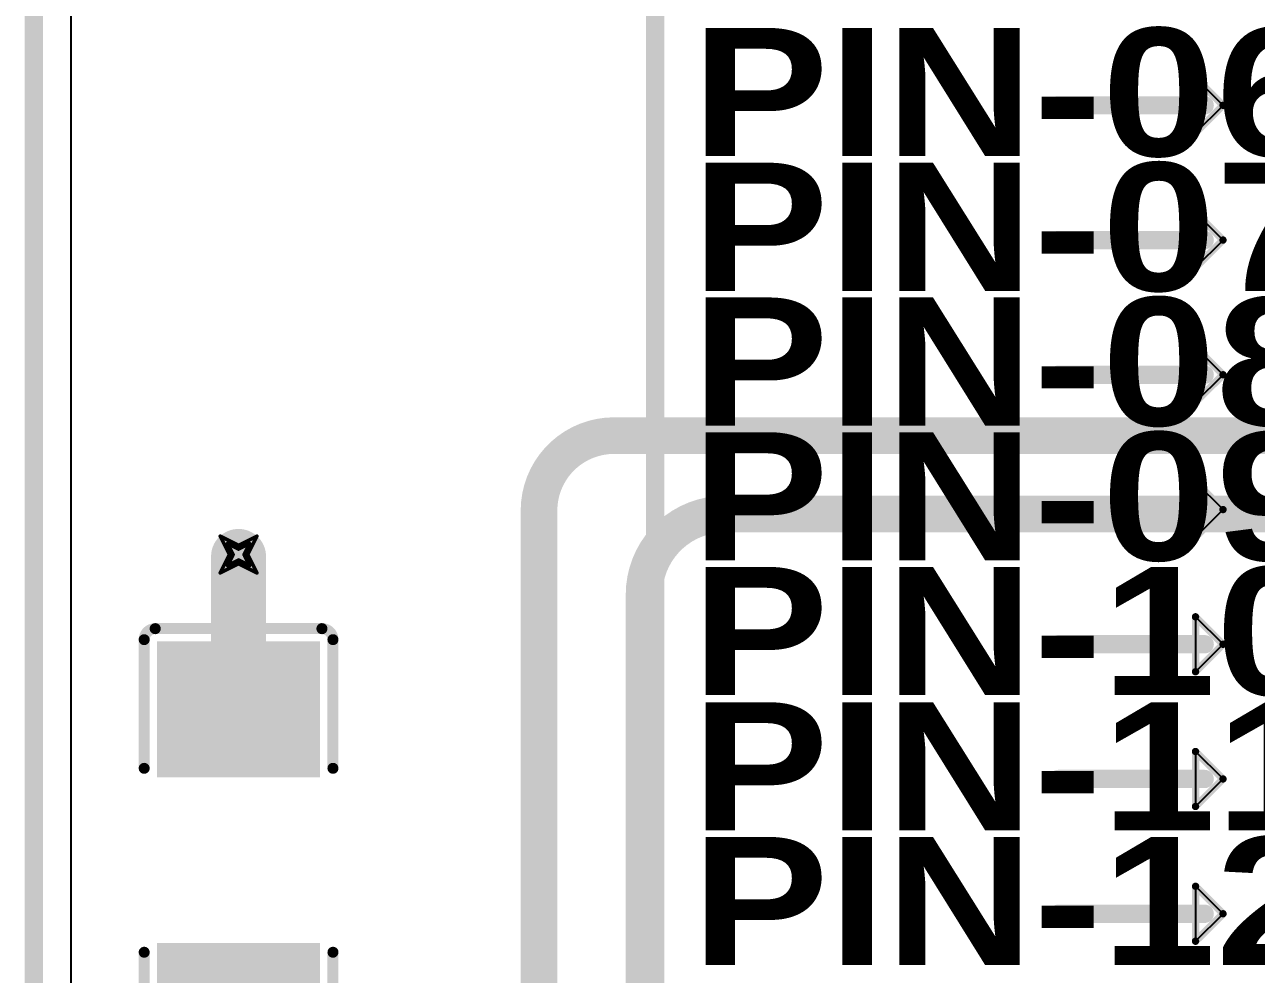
# Model space of a CAD drawing. Header units: inches. Extents: x -2 to 5376, y -4 to 5426.
# Drawn here: x -1.7 to 15.38, y 72.59 to 85.76 of the extents above; entities that cross this region are included whole.
import ezdxf

# ---------------------------------------------------------------- set-up
doc = ezdxf.new("R2010")
doc.units = ezdxf.units.IN
for name, color, linetype in [('Board Outline', 216, 'Continuous'), ('Bottom Layer', 5, 'Continuous'), ('Drill Drawing', 1, 'Continuous'), ('Layer 1', 16, 'Continuous'), ('Layer 2', 76, 'Continuous'), ('Top Layer', 1, 'Continuous'), ('Top Overlay', 2, 'Continuous'), ('Top Paste', 8, 'Continuous'), ('Top Solder', 216, 'Continuous'), ('Via Holes', 16, 'Continuous')]:
    doc.layers.add(name, color=color, linetype=linetype)
doc.styles.add('Arial Black_Bold', font='', dxfattribs={"height": 0.2})
doc.styles.get('Arial Black_Bold').set_extended_font_data('Arial Black', bold=True)

# ---------------------------------------------------------------- blocks, each defined once
blk = doc.blocks.new('C___1808_95')
at = {"layer": 'Top Layer'}
for points in [[(-2.985, 1.08), (-1.2, 1.08), (-1.2, -1.08), (-2.985, -1.08)], [(1.2, 1.08), (2.985, 1.08), (2.985, -1.08), (1.2, -1.08)]]:
    blk.add_hatch(color=1, dxfattribs=at).paths.add_polyline_path(points)
at = {"layer": 'Top Paste'}
for points in [[(-2.985, 1.08), (-1.2, 1.08), (-1.2, -1.08), (-2.985, -1.08)], [(1.2, 1.08), (2.985, 1.08), (2.985, -1.08), (1.2, -1.08)]]:
    blk.add_hatch(color=8, dxfattribs=at).paths.add_polyline_path(points)
at = {"layer": 'Top Solder'}
for points in [[(-3.036, 1.131), (-1.149, 1.131), (-1.149, -1.131), (-3.036, -1.131)], [(1.149, 1.131), (3.036, 1.131), (3.036, -1.131), (1.149, -1.131)]]:
    blk.add_hatch(color=216, dxfattribs=at).paths.add_polyline_path(points)
at = {"layer": 'Top Overlay'}
for points in [[(-3.214, 1.156, 0.152, 0.152, -0.414214), (-3.061, 1.309, 0.152, 0.152, 0)], [(-1.276, 1.309, 0.152, 0.152, 0), (-3.061, 1.309, 0.152, 0.152, 0)], [(3.061, 1.309, 0.152, 0.152, 0), (1.276, 1.309, 0.152, 0.152, 0)], [(3.061, 1.309, 0.152, 0.152, -0.414214), (3.214, 1.156, 0.152, 0.152, 0)], [(-3.214, -1.156, 0.152, 0.152, 0), (-3.214, 1.156, 0.152, 0.152, 0)], [(3.214, -1.156, 0.152, 0.152, 0), (3.214, 1.156, 0.152, 0.152, 0)], [(-3.061, -1.309, 0.152, 0.152, -0.414214), (-3.214, -1.156, 0.152, 0.152, 0)], [(3.214, -1.156, 0.152, 0.152, -0.414214), (3.061, -1.309, 0.152, 0.152, 0)], [(-1.276, -1.309, 0.152, 0.152, 0), (-3.061, -1.309, 0.152, 0.152, 0)], [(3.061, -1.309, 0.152, 0.152, 0), (1.276, -1.309, 0.152, 0.152, 0)]]:
    blk.add_lwpolyline(points, format="xyseb", dxfattribs=at)
for points in [[(-3.099, 1.309, 0.0762, 0.0762, 1), (-3.023, 1.309, 0.0762, 0.0762, 1)], [(-3.099, 1.309, 0.0762, 0.0762, 1), (-3.023, 1.309, 0.0762, 0.0762, 1)], [(-1.314, 1.309, 0.0762, 0.0762, 1), (-1.238, 1.309, 0.0762, 0.0762, 1)], [(1.238, 1.309, 0.0762, 0.0762, 1), (1.314, 1.309, 0.0762, 0.0762, 1)], [(3.023, 1.309, 0.0762, 0.0762, 1), (3.099, 1.309, 0.0762, 0.0762, 1)], [(3.023, 1.309, 0.0762, 0.0762, 1), (3.099, 1.309, 0.0762, 0.0762, 1)], [(-3.252, 1.156, 0.0762, 0.0762, 1), (-3.175, 1.156, 0.0762, 0.0762, 1)], [(-3.252, 1.156, 0.0762, 0.0762, 1), (-3.175, 1.156, 0.0762, 0.0762, 1)], [(3.175, 1.156, 0.0762, 0.0762, 1), (3.252, 1.156, 0.0762, 0.0762, 1)], [(3.175, 1.156, 0.0762, 0.0762, 1), (3.252, 1.156, 0.0762, 0.0762, 1)], [(-3.252, -1.156, 0.0762, 0.0762, 1), (-3.175, -1.156, 0.0762, 0.0762, 1)], [(-3.252, -1.156, 0.0762, 0.0762, 1), (-3.175, -1.156, 0.0762, 0.0762, 1)], [(3.175, -1.156, 0.0762, 0.0762, 1), (3.252, -1.156, 0.0762, 0.0762, 1)], [(3.175, -1.156, 0.0762, 0.0762, 1), (3.252, -1.156, 0.0762, 0.0762, 1)], [(-3.099, -1.309, 0.0762, 0.0762, 1), (-3.023, -1.309, 0.0762, 0.0762, 1)], [(-3.099, -1.309, 0.0762, 0.0762, 1), (-3.023, -1.309, 0.0762, 0.0762, 1)], [(-1.314, -1.309, 0.0762, 0.0762, 1), (-1.238, -1.309, 0.0762, 0.0762, 1)], [(1.238, -1.309, 0.0762, 0.0762, 1), (1.314, -1.309, 0.0762, 0.0762, 1)], [(3.023, -1.309, 0.0762, 0.0762, 1), (3.099, -1.309, 0.0762, 0.0762, 1)], [(3.023, -1.309, 0.0762, 0.0762, 1), (3.099, -1.309, 0.0762, 0.0762, 1)]]:
    blk.add_lwpolyline(points, format="xyseb", close=True, dxfattribs=at)

msp = doc.modelspace()

# ---------------------------------------------------------------- hatches: boundary and pattern name
at = {"layer": 'Bottom Layer'}
h = msp.add_hatch(color=5, dxfattribs=at)
edge = h.paths.add_edge_path()
edge.add_arc((1.27, 78.41), 0.3, 0, 360)
at = {"layer": 'Layer 1'}
h = msp.add_hatch(color=16, dxfattribs=at)
edge = h.paths.add_edge_path()
edge.add_arc((1.27, 78.41), 0.3, 0, 360)
at = {"layer": 'Layer 2'}
h = msp.add_hatch(color=76, dxfattribs=at)
edge = h.paths.add_edge_path()
edge.add_arc((1.27, 78.41), 0.3, 0, 360)
at = {"layer": 'Top Layer'}
h = msp.add_hatch(color=1, dxfattribs=at)
edge = h.paths.add_edge_path()
edge.add_arc((1.27, 78.41), 0.3, 0, 360)
at = {"layer": 'Via Holes'}
h = msp.add_hatch(color=7, dxfattribs=at)
edge = h.paths.add_edge_path()
edge.add_arc((1.27, 78.41), 0.15, 0, 360)

# ---------------------------------------------------------------- linework, layer by layer
at = {"layer": 'Board Outline'}
msp.add_lwpolyline([(-1.57, -0.443, 0.254, 0.254, 0), (-1.57, 93.461, 0.254, 0.254, 0)], format="xyseb", dxfattribs=at)
at = {"layer": 'Bottom Layer'}
for points in [[(5.436, 79.019, 0.508, 0.508, -0.414214), (6.476, 80.06, 0.508, 0.508, 0)], [(6.476, 80.06, 0.508, 0.508, 0), (44.454, 80.06, 0.508, 0.508, 0)], [(5.436, 70.409, 0.508, 0.508, 0), (5.436, 79.019, 0.508, 0.508, 0)], [(6.893, 77.856, 0.508, 0.508, -0.414214), (8.009, 78.971, 0.508, 0.508, 0)], [(8.009, 78.971, 0.508, 0.508, 0), (45.332, 78.971, 0.508, 0.508, 0)], [(6.893, 68.97, 0.508, 0.508, 0), (6.893, 77.856, 0.508, 0.508, 0)]]:
    msp.add_lwpolyline(points, format="xyseb", dxfattribs=at)
for points in [[(6.349, 80.06, 0.254, 0.254, 1), (6.603, 80.06, 0.254, 0.254, 1)], [(6.349, 80.06, 0.254, 0.254, 1), (6.603, 80.06, 0.254, 0.254, 1)], [(5.309, 79.019, 0.254, 0.254, 1), (5.563, 79.019, 0.254, 0.254, 1)], [(5.309, 79.019, 0.254, 0.254, 1), (5.563, 79.019, 0.254, 0.254, 1)], [(7.882, 78.971, 0.254, 0.254, 1), (8.136, 78.971, 0.254, 0.254, 1)], [(7.882, 78.971, 0.254, 0.254, 1), (8.136, 78.971, 0.254, 0.254, 1)], [(6.766, 77.856, 0.254, 0.254, 1), (7.02, 77.856, 0.254, 0.254, 1)], [(6.766, 77.856, 0.254, 0.254, 1), (7.02, 77.856, 0.254, 0.254, 1)]]:
    msp.add_lwpolyline(points, format="xyseb", close=True, dxfattribs=at)
at = {"layer": 'Drill Drawing'}
for points in [[(1.016, 78.664, 0.0508, 0.0508, 0), (1.27, 78.537, 0.0508, 0.0508, 0)], [(1.016, 78.664, 0.0508, 0.0508, 0), (1.143, 78.41, 0.0508, 0.0508, 0)], [(1.118, 78.562, 0.0508, 0.0508, 0), (1.27, 78.486, 0.0508, 0.0508, 0)], [(1.118, 78.562, 0.0508, 0.0508, 0), (1.194, 78.41, 0.0508, 0.0508, 0)], [(1.27, 78.537, 0.0508, 0.0508, 0), (1.524, 78.664, 0.0508, 0.0508, 0)], [(1.27, 78.486, 0.0508, 0.0508, 0), (1.422, 78.562, 0.0508, 0.0508, 0)], [(1.346, 78.41, 0.0508, 0.0508, 0), (1.422, 78.562, 0.0508, 0.0508, 0)], [(1.397, 78.41, 0.0508, 0.0508, 0), (1.524, 78.664, 0.0508, 0.0508, 0)], [(1.016, 78.156, 0.0508, 0.0508, 0), (1.143, 78.41, 0.0508, 0.0508, 0)], [(1.118, 78.257, 0.0508, 0.0508, 0), (1.194, 78.41, 0.0508, 0.0508, 0)], [(1.346, 78.41, 0.0508, 0.0508, 0), (1.422, 78.257, 0.0508, 0.0508, 0)], [(1.397, 78.41, 0.0508, 0.0508, 0), (1.524, 78.156, 0.0508, 0.0508, 0)], [(1.016, 78.156, 0.0508, 0.0508, 0), (1.27, 78.283, 0.0508, 0.0508, 0)], [(1.118, 78.257, 0.0508, 0.0508, 0), (1.27, 78.334, 0.0508, 0.0508, 0)], [(1.27, 78.334, 0.0508, 0.0508, 0), (1.422, 78.257, 0.0508, 0.0508, 0)], [(1.27, 78.283, 0.0508, 0.0508, 0), (1.524, 78.156, 0.0508, 0.0508, 0)]]:
    msp.add_lwpolyline(points, format="xyseb", dxfattribs=at)
for points in [[(1.003, 78.664, 0.0254, 0.0254, 1), (1.029, 78.664, 0.0254, 0.0254, 1)], [(1.003, 78.664, 0.0254, 0.0254, 1), (1.029, 78.664, 0.0254, 0.0254, 1)], [(1.105, 78.562, 0.0254, 0.0254, 1), (1.13, 78.562, 0.0254, 0.0254, 1)], [(1.105, 78.562, 0.0254, 0.0254, 1), (1.13, 78.562, 0.0254, 0.0254, 1)], [(1.41, 78.562, 0.0254, 0.0254, 1), (1.435, 78.562, 0.0254, 0.0254, 1)], [(1.41, 78.562, 0.0254, 0.0254, 1), (1.435, 78.562, 0.0254, 0.0254, 1)], [(1.511, 78.664, 0.0254, 0.0254, 1), (1.537, 78.664, 0.0254, 0.0254, 1)], [(1.511, 78.664, 0.0254, 0.0254, 1), (1.537, 78.664, 0.0254, 0.0254, 1)], [(1.13, 78.41, 0.0254, 0.0254, 1), (1.156, 78.41, 0.0254, 0.0254, 1)], [(1.13, 78.41, 0.0254, 0.0254, 1), (1.156, 78.41, 0.0254, 0.0254, 1)], [(1.181, 78.41, 0.0254, 0.0254, 1), (1.206, 78.41, 0.0254, 0.0254, 1)], [(1.181, 78.41, 0.0254, 0.0254, 1), (1.206, 78.41, 0.0254, 0.0254, 1)], [(1.257, 78.537, 0.0254, 0.0254, 1), (1.283, 78.537, 0.0254, 0.0254, 1)], [(1.257, 78.537, 0.0254, 0.0254, 1), (1.283, 78.537, 0.0254, 0.0254, 1)], [(1.257, 78.486, 0.0254, 0.0254, 1), (1.283, 78.486, 0.0254, 0.0254, 1)], [(1.257, 78.486, 0.0254, 0.0254, 1), (1.283, 78.486, 0.0254, 0.0254, 1)], [(1.333, 78.41, 0.0254, 0.0254, 1), (1.359, 78.41, 0.0254, 0.0254, 1)], [(1.333, 78.41, 0.0254, 0.0254, 1), (1.359, 78.41, 0.0254, 0.0254, 1)], [(1.384, 78.41, 0.0254, 0.0254, 1), (1.41, 78.41, 0.0254, 0.0254, 1)], [(1.384, 78.41, 0.0254, 0.0254, 1), (1.41, 78.41, 0.0254, 0.0254, 1)], [(1.105, 78.257, 0.0254, 0.0254, 1), (1.13, 78.257, 0.0254, 0.0254, 1)], [(1.105, 78.257, 0.0254, 0.0254, 1), (1.13, 78.257, 0.0254, 0.0254, 1)], [(1.257, 78.334, 0.0254, 0.0254, 1), (1.283, 78.334, 0.0254, 0.0254, 1)], [(1.257, 78.334, 0.0254, 0.0254, 1), (1.283, 78.334, 0.0254, 0.0254, 1)], [(1.257, 78.283, 0.0254, 0.0254, 1), (1.283, 78.283, 0.0254, 0.0254, 1)], [(1.257, 78.283, 0.0254, 0.0254, 1), (1.283, 78.283, 0.0254, 0.0254, 1)], [(1.41, 78.257, 0.0254, 0.0254, 1), (1.435, 78.257, 0.0254, 0.0254, 1)], [(1.41, 78.257, 0.0254, 0.0254, 1), (1.435, 78.257, 0.0254, 0.0254, 1)], [(1.003, 78.156, 0.0254, 0.0254, 1), (1.029, 78.156, 0.0254, 0.0254, 1)], [(1.003, 78.156, 0.0254, 0.0254, 1), (1.029, 78.156, 0.0254, 0.0254, 1)], [(1.511, 78.156, 0.0254, 0.0254, 1), (1.537, 78.156, 0.0254, 0.0254, 1)], [(1.511, 78.156, 0.0254, 0.0254, 1), (1.537, 78.156, 0.0254, 0.0254, 1)]]:
    msp.add_lwpolyline(points, format="xyseb", close=True, dxfattribs=at)
at = {"layer": 'Layer 1'}
msp.add_line((-1.052, 57.76), (-1.052, 91.079), dxfattribs=at)
at = {"layer": 'Layer 2'}
msp.add_line((-1.052, 57.76), (-1.052, 91.079), dxfattribs=at)
at = {"layer": 'Top Layer'}
msp.add_lwpolyline([(1.27, 76.261, 0.762, 0.762, 0), (1.27, 78.384, 0.762, 0.762, 0)], format="xyseb", dxfattribs=at)
for points in [[(1.079, 78.384, 0.381, 0.381, 1), (1.46, 78.384, 0.381, 0.381, 1)], [(1.079, 76.261, 0.381, 0.381, 1), (1.46, 76.261, 0.381, 0.381, 1)]]:
    msp.add_lwpolyline(points, format="xyseb", close=True, dxfattribs=at)
at = {"layer": 'Top Overlay'}
for p, q in [((14.922, 84.642), (14.541, 85.023)), ((14.541, 85.023), (14.541, 84.261)), ((14.541, 84.261), (14.922, 84.642)), ((14.922, 82.773), (14.541, 83.154)), ((14.541, 83.154), (14.541, 82.392)), ((14.541, 82.392), (14.922, 82.773)), ((14.922, 80.904), (14.541, 81.285)), ((14.541, 81.285), (14.541, 80.523)), ((14.541, 80.523), (14.922, 80.904)), ((14.922, 79.034), (14.541, 79.415)), ((14.541, 79.415), (14.541, 78.653)), ((14.541, 78.653), (14.922, 79.034)), ((14.922, 77.165), (14.541, 77.546)), ((14.541, 77.546), (14.541, 76.784)), ((14.541, 76.784), (14.922, 77.165)), ((14.922, 75.296), (14.541, 75.677)), ((14.541, 75.677), (14.541, 74.915)), ((14.541, 74.915), (14.922, 75.296)), ((14.922, 73.426), (14.541, 73.807)), ((14.541, 73.807), (14.541, 73.045)), ((14.541, 73.045), (14.922, 73.426))]:
    msp.add_line(p, q, dxfattribs=at)
for points in [[(7.048, 72.145, 0.254, 0.254, 0), (7.048, 95.259, 0.254, 0.254, 0)], [(14.541, 85.023, 0.102, 0.102, 0), (14.922, 84.642, 0.102, 0.102, 0)], [(14.541, 84.261, 0.102, 0.102, 0), (14.541, 85.023, 0.102, 0.102, 0)], [(12.636, 84.642, 0.254, 0.254, 0), (14.668, 84.642, 0.254, 0.254, 0)], [(14.541, 84.261, 0.102, 0.102, 0), (14.922, 84.642, 0.102, 0.102, 0)], [(14.541, 83.154, 0.102, 0.102, 0), (14.922, 82.773, 0.102, 0.102, 0)], [(14.541, 82.392, 0.102, 0.102, 0), (14.541, 83.154, 0.102, 0.102, 0)], [(12.636, 82.773, 0.254, 0.254, 0), (14.668, 82.773, 0.254, 0.254, 0)], [(14.541, 82.392, 0.102, 0.102, 0), (14.922, 82.773, 0.102, 0.102, 0)], [(14.541, 81.285, 0.102, 0.102, 0), (14.922, 80.904, 0.102, 0.102, 0)], [(14.541, 80.523, 0.102, 0.102, 0), (14.541, 81.285, 0.102, 0.102, 0)], [(12.636, 80.904, 0.254, 0.254, 0), (14.668, 80.904, 0.254, 0.254, 0)], [(14.541, 80.523, 0.102, 0.102, 0), (14.922, 80.904, 0.102, 0.102, 0)], [(14.541, 79.415, 0.102, 0.102, 0), (14.922, 79.034, 0.102, 0.102, 0)], [(14.541, 78.653, 0.102, 0.102, 0), (14.541, 79.415, 0.102, 0.102, 0)], [(12.636, 79.034, 0.254, 0.254, 0), (14.668, 79.034, 0.254, 0.254, 0)], [(14.541, 78.653, 0.102, 0.102, 0), (14.922, 79.034, 0.102, 0.102, 0)], [(14.541, 77.546, 0.102, 0.102, 0), (14.922, 77.165, 0.102, 0.102, 0)], [(14.541, 76.784, 0.102, 0.102, 0), (14.541, 77.546, 0.102, 0.102, 0)], [(12.636, 77.165, 0.254, 0.254, 0), (14.668, 77.165, 0.254, 0.254, 0)], [(14.541, 76.784, 0.102, 0.102, 0), (14.922, 77.165, 0.102, 0.102, 0)], [(14.541, 75.677, 0.102, 0.102, 0), (14.922, 75.296, 0.102, 0.102, 0)], [(14.541, 74.915, 0.102, 0.102, 0), (14.541, 75.677, 0.102, 0.102, 0)], [(12.636, 75.296, 0.254, 0.254, 0), (14.668, 75.296, 0.254, 0.254, 0)], [(14.541, 74.915, 0.102, 0.102, 0), (14.922, 75.296, 0.102, 0.102, 0)], [(14.541, 73.807, 0.102, 0.102, 0), (14.922, 73.426, 0.102, 0.102, 0)], [(14.541, 73.045, 0.102, 0.102, 0), (14.541, 73.807, 0.102, 0.102, 0)], [(12.636, 73.426, 0.254, 0.254, 0), (14.668, 73.426, 0.254, 0.254, 0)], [(14.541, 73.045, 0.102, 0.102, 0), (14.922, 73.426, 0.102, 0.102, 0)]]:
    msp.add_lwpolyline(points, format="xyseb", dxfattribs=at)
for points in [[(14.515, 85.023, 0.0508, 0.0508, 1), (14.566, 85.023, 0.0508, 0.0508, 1)], [(14.515, 85.023, 0.0508, 0.0508, 1), (14.566, 85.023, 0.0508, 0.0508, 1)], [(12.572, 84.642, 0.127, 0.127, 1), (12.699, 84.642, 0.127, 0.127, 1)], [(14.604, 84.642, 0.127, 0.127, 1), (14.731, 84.642, 0.127, 0.127, 1)], [(14.896, 84.642, 0.0508, 0.0508, 1), (14.947, 84.642, 0.0508, 0.0508, 1)], [(14.896, 84.642, 0.0508, 0.0508, 1), (14.947, 84.642, 0.0508, 0.0508, 1)], [(14.515, 84.261, 0.0508, 0.0508, 1), (14.566, 84.261, 0.0508, 0.0508, 1)], [(14.515, 84.261, 0.0508, 0.0508, 1), (14.566, 84.261, 0.0508, 0.0508, 1)], [(14.515, 83.154, 0.0508, 0.0508, 1), (14.566, 83.154, 0.0508, 0.0508, 1)], [(14.515, 83.154, 0.0508, 0.0508, 1), (14.566, 83.154, 0.0508, 0.0508, 1)], [(12.572, 82.773, 0.127, 0.127, 1), (12.699, 82.773, 0.127, 0.127, 1)], [(14.604, 82.773, 0.127, 0.127, 1), (14.731, 82.773, 0.127, 0.127, 1)], [(14.896, 82.773, 0.0508, 0.0508, 1), (14.947, 82.773, 0.0508, 0.0508, 1)], [(14.896, 82.773, 0.0508, 0.0508, 1), (14.947, 82.773, 0.0508, 0.0508, 1)], [(14.515, 82.392, 0.0508, 0.0508, 1), (14.566, 82.392, 0.0508, 0.0508, 1)], [(14.515, 82.392, 0.0508, 0.0508, 1), (14.566, 82.392, 0.0508, 0.0508, 1)], [(14.515, 81.285, 0.0508, 0.0508, 1), (14.566, 81.285, 0.0508, 0.0508, 1)], [(14.515, 81.285, 0.0508, 0.0508, 1), (14.566, 81.285, 0.0508, 0.0508, 1)], [(12.572, 80.904, 0.127, 0.127, 1), (12.699, 80.904, 0.127, 0.127, 1)], [(14.604, 80.904, 0.127, 0.127, 1), (14.731, 80.904, 0.127, 0.127, 1)], [(14.896, 80.904, 0.0508, 0.0508, 1), (14.947, 80.904, 0.0508, 0.0508, 1)], [(14.896, 80.904, 0.0508, 0.0508, 1), (14.947, 80.904, 0.0508, 0.0508, 1)], [(14.515, 80.523, 0.0508, 0.0508, 1), (14.566, 80.523, 0.0508, 0.0508, 1)], [(14.515, 80.523, 0.0508, 0.0508, 1), (14.566, 80.523, 0.0508, 0.0508, 1)], [(14.515, 79.415, 0.0508, 0.0508, 1), (14.566, 79.415, 0.0508, 0.0508, 1)], [(14.515, 79.415, 0.0508, 0.0508, 1), (14.566, 79.415, 0.0508, 0.0508, 1)], [(12.572, 79.034, 0.127, 0.127, 1), (12.699, 79.034, 0.127, 0.127, 1)], [(14.604, 79.034, 0.127, 0.127, 1), (14.731, 79.034, 0.127, 0.127, 1)], [(14.896, 79.034, 0.0508, 0.0508, 1), (14.947, 79.034, 0.0508, 0.0508, 1)], [(14.896, 79.034, 0.0508, 0.0508, 1), (14.947, 79.034, 0.0508, 0.0508, 1)], [(14.515, 78.653, 0.0508, 0.0508, 1), (14.566, 78.653, 0.0508, 0.0508, 1)], [(14.515, 78.653, 0.0508, 0.0508, 1), (14.566, 78.653, 0.0508, 0.0508, 1)], [(14.515, 77.546, 0.0508, 0.0508, 1), (14.566, 77.546, 0.0508, 0.0508, 1)], [(14.515, 77.546, 0.0508, 0.0508, 1), (14.566, 77.546, 0.0508, 0.0508, 1)], [(12.572, 77.165, 0.127, 0.127, 1), (12.699, 77.165, 0.127, 0.127, 1)], [(14.604, 77.165, 0.127, 0.127, 1), (14.731, 77.165, 0.127, 0.127, 1)], [(14.896, 77.165, 0.0508, 0.0508, 1), (14.947, 77.165, 0.0508, 0.0508, 1)], [(14.896, 77.165, 0.0508, 0.0508, 1), (14.947, 77.165, 0.0508, 0.0508, 1)], [(14.515, 76.784, 0.0508, 0.0508, 1), (14.566, 76.784, 0.0508, 0.0508, 1)], [(14.515, 76.784, 0.0508, 0.0508, 1), (14.566, 76.784, 0.0508, 0.0508, 1)], [(14.515, 75.677, 0.0508, 0.0508, 1), (14.566, 75.677, 0.0508, 0.0508, 1)], [(14.515, 75.677, 0.0508, 0.0508, 1), (14.566, 75.677, 0.0508, 0.0508, 1)], [(12.572, 75.296, 0.127, 0.127, 1), (12.699, 75.296, 0.127, 0.127, 1)], [(14.604, 75.296, 0.127, 0.127, 1), (14.731, 75.296, 0.127, 0.127, 1)], [(14.896, 75.296, 0.0508, 0.0508, 1), (14.947, 75.296, 0.0508, 0.0508, 1)], [(14.896, 75.296, 0.0508, 0.0508, 1), (14.947, 75.296, 0.0508, 0.0508, 1)], [(14.515, 74.915, 0.0508, 0.0508, 1), (14.566, 74.915, 0.0508, 0.0508, 1)], [(14.515, 74.915, 0.0508, 0.0508, 1), (14.566, 74.915, 0.0508, 0.0508, 1)], [(14.515, 73.807, 0.0508, 0.0508, 1), (14.566, 73.807, 0.0508, 0.0508, 1)], [(14.515, 73.807, 0.0508, 0.0508, 1), (14.566, 73.807, 0.0508, 0.0508, 1)], [(12.572, 73.426, 0.127, 0.127, 1), (12.699, 73.426, 0.127, 0.127, 1)], [(14.604, 73.426, 0.127, 0.127, 1), (14.731, 73.426, 0.127, 0.127, 1)], [(14.896, 73.426, 0.0508, 0.0508, 1), (14.947, 73.426, 0.0508, 0.0508, 1)], [(14.896, 73.426, 0.0508, 0.0508, 1), (14.947, 73.426, 0.0508, 0.0508, 1)], [(14.515, 73.045, 0.0508, 0.0508, 1), (14.566, 73.045, 0.0508, 0.0508, 1)], [(14.515, 73.045, 0.0508, 0.0508, 1), (14.566, 73.045, 0.0508, 0.0508, 1)]]:
    msp.add_lwpolyline(points, format="xyseb", close=True, dxfattribs=at)

# ---------------------------------------------------------------- block references
at = {"rotation": 270}
msp.add_blockref('C___1808_95', (1.27, 74.168), dxfattribs=at)

# ---------------------------------------------------------------- texts
at = {"layer": 'Top Overlay', "style": 'Arial Black_Bold'}
for s, p in [('PIN-06', (7.556, 83.937)), ('PIN-07', (7.556, 82.068)), ('PIN-08', (7.556, 80.199)), ('PIN-09', (7.556, 78.329)), ('PIN-10', (7.556, 76.46)), ('PIN-11', (7.556, 74.583)), ('PIN-12', (7.556, 72.714))]:
    msp.add_text(s, height=1.778, rotation=360, dxfattribs=at).set_placement(p)

doc.saveas('drawing.dxf')
